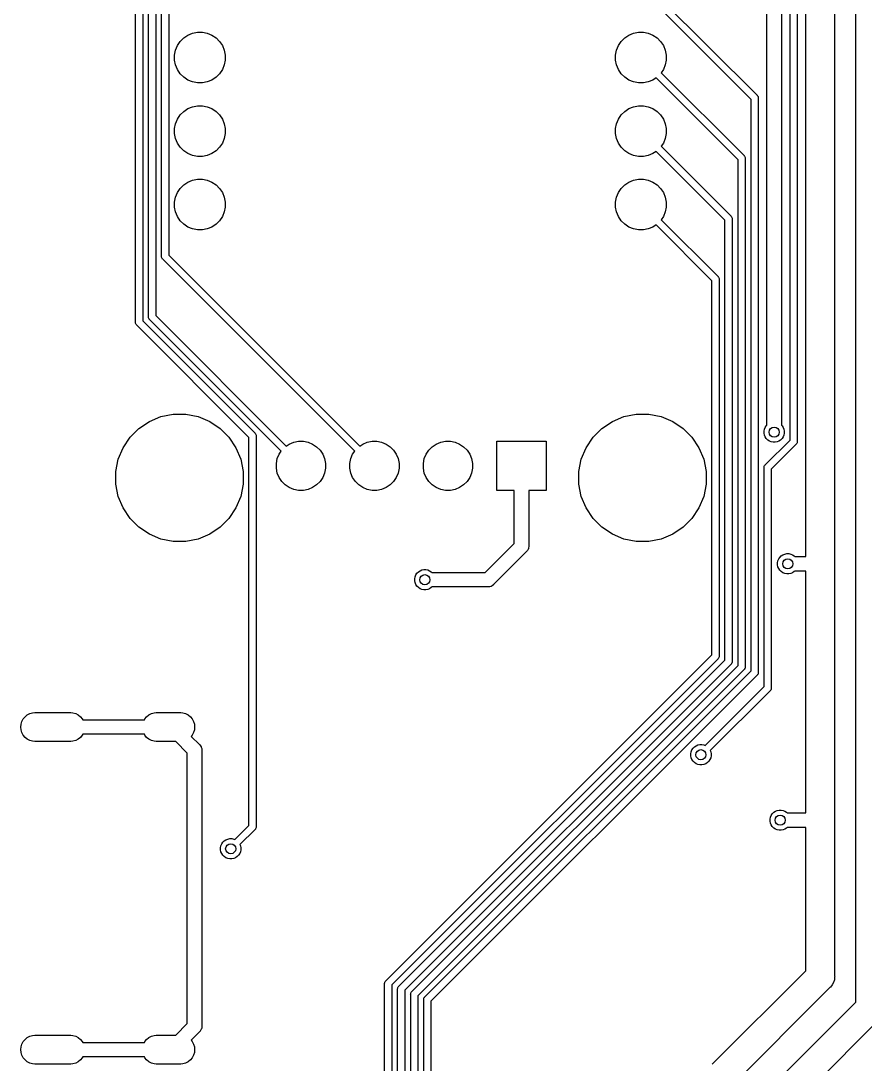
# Model space of a CAD drawing. Extents: x 52 to 337, y -159 to -34.
# Drawn here: x 51.6 to 80.77, y -92.6 to -56.53 of the extents above; entities that cross this region are included whole.
import ezdxf

# ---------------------------------------------------------------- set-up
doc = ezdxf.new("R2010")
doc.units = 0
doc.layers.add('BLACK', color=7, linetype='CONTINUOUS')

msp = doc.modelspace()

# ---------------------------------------------------------------- linework, layer by layer
at = {"layer": 'BLACK', "linetype": 'CONTINUOUS'}
for p, q in [((55.5587, -66.9502), (55.5587, -39.59)), ((55.8087, -39.6356), (55.8087, -66.9046)), ((80.45, -90.4516), (80.45, -43.0746)), ((78.7213, -75.05), (78.7212, -43.8859)), ((79.7212, -43.7033), (79.7212, -89.5542)), ((78.1813, -71.0222), (78.1813, -45.3556)), ((78.4313, -45.31), (78.4313, -71.0679)), ((56.0087, -66.7638), (56.0087, -46.7599)), ((56.2587, -46.8056), (56.2587, -66.7182)), ((77.8813, -47.1811), (77.8813, -70.505)), ((77.3813, -70.505), (77.3813, -47.2724)), ((56.4587, -64.6738), (56.4587, -48.8499)), ((56.7087, -48.8956), (56.7087, -64.6282)), ((73.7276, -55.7883), (77.0404, -59.1011)), ((76.8313, -59.2456), (73.5508, -55.9651)), ((57.3699, -57.0259), (57.5294, -56.9599)), ((57.5294, -56.9599), (57.6987, -56.9262)), ((57.6987, -56.9262), (57.8713, -56.9262)), ((57.8713, -56.9262), (58.0406, -56.9599)), ((58.0406, -56.9599), (58.2001, -57.0259)), ((72.6099, -57.0259), (72.7694, -56.9599)), ((72.7694, -56.9599), (72.9387, -56.9262)), ((72.9387, -56.9262), (73.1113, -56.9262)), ((73.1113, -56.9262), (73.2806, -56.9599)), ((73.2806, -56.9599), (73.4401, -57.0259)), ((57.0084, -57.3874), (57.1043, -57.2439)), ((57.1043, -57.2439), (57.2264, -57.1218)), ((57.2264, -57.1218), (57.3699, -57.0259)), ((58.2001, -57.0259), (58.3436, -57.1218)), ((58.3436, -57.1218), (58.4657, -57.2439)), ((58.4657, -57.2439), (58.5616, -57.3874)), ((72.2484, -57.3874), (72.3443, -57.2439)), ((72.3443, -57.2439), (72.4664, -57.1218)), ((72.4664, -57.1218), (72.6099, -57.0259)), ((73.4401, -57.0259), (73.5836, -57.1218)), ((73.5836, -57.1218), (73.7057, -57.2439)), ((73.7057, -57.2439), (73.8016, -57.3874)), ((56.9087, -57.7162), (56.9424, -57.5469)), ((56.9424, -57.5469), (57.0084, -57.3874)), ((58.5616, -57.3874), (58.6276, -57.5469)), ((58.6276, -57.5469), (58.6613, -57.7162)), ((72.1487, -57.7162), (72.1824, -57.5469)), ((72.1824, -57.5469), (72.2484, -57.3874)), ((73.8016, -57.3874), (73.8676, -57.5469)), ((73.8676, -57.5469), (73.9013, -57.7162)), ((56.9087, -57.8888), (56.9087, -57.7162)), ((56.9424, -58.0581), (56.9087, -57.8888)), ((57.0084, -58.2176), (56.9424, -58.0581)), ((58.6276, -58.0581), (58.5616, -58.2176)), ((58.6613, -57.8888), (58.6276, -58.0581)), ((58.6613, -57.7162), (58.6613, -57.8888)), ((72.1487, -57.8888), (72.1487, -57.7162)), ((72.1824, -58.0581), (72.1487, -57.8888)), ((72.2484, -58.2176), (72.1824, -58.0581)), ((73.8676, -58.0581), (73.8016, -58.2176)), ((73.9013, -57.8888), (73.8676, -58.0581)), ((73.9013, -57.7162), (73.9013, -57.8888)), ((57.1043, -58.3611), (57.0084, -58.2176)), ((57.2264, -58.4832), (57.1043, -58.3611)), ((58.4657, -58.3611), (58.3436, -58.4832)), ((58.5616, -58.2176), (58.4657, -58.3611)), ((72.3443, -58.3611), (72.2484, -58.2176)), ((72.4664, -58.4832), (72.3443, -58.3611)), ((73.8016, -58.2176), (73.7276, -58.3283)), ((73.7276, -58.3283), (76.5904, -61.1911)), ((57.3699, -58.5791), (57.2264, -58.4832)), ((57.5294, -58.6451), (57.3699, -58.5791)), ((57.6987, -58.6788), (57.5294, -58.6451)), ((57.8713, -58.6788), (57.6987, -58.6788)), ((58.0406, -58.6451), (57.8713, -58.6788)), ((58.2001, -58.5791), (58.0406, -58.6451)), ((58.3436, -58.4832), (58.2001, -58.5791)), ((72.6099, -58.5791), (72.4664, -58.4832)), ((72.7694, -58.6451), (72.6099, -58.5791)), ((72.9387, -58.6788), (72.7694, -58.6451)), ((73.1113, -58.6788), (72.9387, -58.6788)), ((73.2806, -58.6451), (73.1113, -58.6788)), ((73.4401, -58.5791), (73.2806, -58.6451)), ((73.5508, -58.5051), (73.4401, -58.5791)), ((76.3813, -61.3356), (73.5508, -58.5051)), ((77.0404, -59.1011), (77.0451, -59.105)), ((77.0451, -59.105), (77.049, -59.1098)), ((77.049, -59.1098), (77.0491, -59.1098)), ((77.0491, -59.1098), (77.0587, -59.1216)), ((77.0587, -59.1216), (77.0608, -59.124)), ((77.0608, -59.124), (77.0724, -59.1458)), ((57.3699, -59.5659), (57.5294, -59.4999)), ((57.5294, -59.4999), (57.6987, -59.4662)), ((57.6987, -59.4662), (57.8713, -59.4662)), ((57.8713, -59.4662), (58.0406, -59.4999)), ((58.0406, -59.4999), (58.2001, -59.5659)), ((72.6099, -59.5659), (72.7694, -59.4999)), ((72.7694, -59.4999), (72.9387, -59.4662)), ((72.9387, -59.4662), (73.1113, -59.4662)), ((73.1113, -59.4662), (73.2806, -59.4999)), ((73.2806, -59.4999), (73.4401, -59.5659)), ((76.8313, -79.0011), (76.8313, -59.2456)), ((77.0724, -59.1458), (77.0795, -59.1693)), ((77.0795, -59.1693), (77.0813, -59.1877)), ((77.0813, -59.1877), (77.0813, -59.1877)), ((77.0813, -59.1877), (77.0819, -59.1938)), ((77.0819, -59.1938), (77.0813, -59.1999)), ((77.0813, -59.1999), (77.0813, -79.0468)), ((57.0084, -59.9274), (57.1043, -59.7839)), ((57.1043, -59.7839), (57.2264, -59.6618)), ((57.2264, -59.6618), (57.3699, -59.5659)), ((58.2001, -59.5659), (58.3436, -59.6618)), ((58.3436, -59.6618), (58.4657, -59.7839)), ((58.4657, -59.7839), (58.5616, -59.9274)), ((72.2484, -59.9274), (72.3443, -59.7839)), ((72.3443, -59.7839), (72.4664, -59.6618)), ((72.4664, -59.6618), (72.6099, -59.5659)), ((73.4401, -59.5659), (73.5836, -59.6618)), ((73.5836, -59.6618), (73.7057, -59.7839)), ((73.7057, -59.7839), (73.8016, -59.9274)), ((56.9087, -60.2562), (56.9424, -60.0869)), ((56.9424, -60.0869), (57.0084, -59.9274)), ((58.5616, -59.9274), (58.6276, -60.0869)), ((58.6276, -60.0869), (58.6613, -60.2562)), ((72.1487, -60.2562), (72.1824, -60.0869)), ((72.1824, -60.0869), (72.2484, -59.9274)), ((73.8016, -59.9274), (73.8676, -60.0869)), ((73.8676, -60.0869), (73.9013, -60.2562)), ((56.9087, -60.4288), (56.9087, -60.2562)), ((56.9424, -60.5981), (56.9087, -60.4288)), ((58.6613, -60.4288), (58.6276, -60.5981)), ((58.6613, -60.2562), (58.6613, -60.4288)), ((72.1487, -60.4288), (72.1487, -60.2562)), ((72.1824, -60.5981), (72.1487, -60.4288)), ((73.9013, -60.4288), (73.8676, -60.5981)), ((73.9013, -60.2562), (73.9013, -60.4288)), ((57.0084, -60.7576), (56.9424, -60.5981)), ((57.1043, -60.9011), (57.0084, -60.7576)), ((57.2264, -61.0232), (57.1043, -60.9011)), ((58.4657, -60.9011), (58.3436, -61.0232)), ((58.5616, -60.7576), (58.4657, -60.9011)), ((58.6276, -60.5981), (58.5616, -60.7576)), ((72.2484, -60.7576), (72.1824, -60.5981)), ((72.3443, -60.9011), (72.2484, -60.7576)), ((72.4664, -61.0232), (72.3443, -60.9011)), ((73.8016, -60.7576), (73.7276, -60.8683)), ((73.7276, -60.8683), (76.1404, -63.2811)), ((73.8676, -60.5981), (73.8016, -60.7576)), ((57.3699, -61.1191), (57.2264, -61.0232)), ((57.5294, -61.1851), (57.3699, -61.1191)), ((57.6987, -61.2188), (57.5294, -61.1851)), ((57.8713, -61.2188), (57.6987, -61.2188)), ((58.0406, -61.1851), (57.8713, -61.2188)), ((58.2001, -61.1191), (58.0406, -61.1851)), ((58.3436, -61.0232), (58.2001, -61.1191)), ((72.6099, -61.1191), (72.4664, -61.0232)), ((72.7694, -61.1851), (72.6099, -61.1191)), ((72.9387, -61.2188), (72.7694, -61.1851)), ((73.1113, -61.2188), (72.9387, -61.2188)), ((73.2806, -61.1851), (73.1113, -61.2188)), ((73.4401, -61.1191), (73.2806, -61.1851)), ((73.5508, -61.0451), (73.4401, -61.1191)), ((75.9313, -63.4256), (73.5508, -61.0451)), ((76.5904, -61.1911), (76.5951, -61.195)), ((76.5951, -61.195), (76.599, -61.1998)), ((76.599, -61.1998), (76.599, -61.1998)), ((76.599, -61.1998), (76.6108, -61.214)), ((76.6108, -61.214), (76.6224, -61.2358)), ((76.6224, -61.2358), (76.6295, -61.2593)), ((76.6295, -61.2593), (76.6313, -61.2777)), ((76.6313, -61.2777), (76.6313, -61.2777)), ((76.6313, -61.2777), (76.6319, -61.2838)), ((76.6319, -61.2838), (76.6313, -61.2899)), ((76.6313, -61.2899), (76.6313, -78.8604)), ((76.3813, -78.8147), (76.3813, -61.3356)), ((57.5294, -62.0399), (57.6987, -62.0062)), ((57.6987, -62.0062), (57.8713, -62.0062)), ((57.8713, -62.0062), (58.0406, -62.0399)), ((72.7694, -62.0399), (72.9387, -62.0062)), ((72.9387, -62.0062), (73.1113, -62.0062)), ((73.1113, -62.0062), (73.2806, -62.0399)), ((57.0084, -62.4674), (57.1043, -62.3239)), ((57.1043, -62.3239), (57.2264, -62.2018)), ((57.2264, -62.2018), (57.3699, -62.1059)), ((57.3699, -62.1059), (57.5294, -62.0399)), ((58.0406, -62.0399), (58.2001, -62.1059)), ((58.2001, -62.1059), (58.3436, -62.2018)), ((58.3436, -62.2018), (58.4657, -62.3239)), ((58.4657, -62.3239), (58.5616, -62.4674)), ((72.2484, -62.4674), (72.3443, -62.3239)), ((72.3443, -62.3239), (72.4664, -62.2018)), ((72.4664, -62.2018), (72.6099, -62.1059)), ((72.6099, -62.1059), (72.7694, -62.0399)), ((73.2806, -62.0399), (73.4401, -62.1059)), ((73.4401, -62.1059), (73.5836, -62.2018)), ((73.5836, -62.2018), (73.7057, -62.3239)), ((73.7057, -62.3239), (73.8016, -62.4674)), ((56.9087, -62.7962), (56.9424, -62.6269)), ((56.9424, -62.6269), (57.0084, -62.4674)), ((58.5616, -62.4674), (58.6276, -62.6269)), ((58.6276, -62.6269), (58.6613, -62.7962)), ((72.1487, -62.7962), (72.1824, -62.6269)), ((72.1824, -62.6269), (72.2484, -62.4674)), ((73.8016, -62.4674), (73.8676, -62.6269)), ((73.8676, -62.6269), (73.9013, -62.7962)), ((56.9087, -62.9688), (56.9087, -62.7962)), ((56.9424, -63.1381), (56.9087, -62.9688)), ((58.6613, -62.9688), (58.6276, -63.1381)), ((58.6613, -62.7962), (58.6613, -62.9688)), ((72.1487, -62.9688), (72.1487, -62.7962)), ((72.1824, -63.1381), (72.1487, -62.9688)), ((73.9013, -62.9688), (73.8676, -63.1381)), ((73.9013, -62.7962), (73.9013, -62.9688)), ((57.0084, -63.2976), (56.9424, -63.1381)), ((57.1043, -63.4411), (57.0084, -63.2976)), ((57.2264, -63.5632), (57.1043, -63.4411)), ((58.4657, -63.4411), (58.3436, -63.5632)), ((58.5616, -63.2976), (58.4657, -63.4411)), ((58.6276, -63.1381), (58.5616, -63.2976)), ((72.2484, -63.2976), (72.1824, -63.1381)), ((72.3443, -63.4411), (72.2484, -63.2976)), ((72.4664, -63.5632), (72.3443, -63.4411)), ((73.8016, -63.2976), (73.7276, -63.4083)), ((73.7276, -63.4083), (75.6903, -65.3711)), ((73.8676, -63.1381), (73.8016, -63.2976)), ((75.9313, -78.6283), (75.9313, -63.4256)), ((76.1404, -63.2811), (76.1451, -63.285)), ((76.1451, -63.285), (76.149, -63.2898)), ((76.149, -63.2898), (76.1607, -63.304)), ((76.1607, -63.304), (76.1724, -63.3257)), ((76.1724, -63.3257), (76.1795, -63.3493)), ((76.1795, -63.3493), (76.1813, -63.3677)), ((76.1813, -63.3677), (76.1813, -63.3677)), ((76.1813, -63.3677), (76.1819, -63.3738)), ((76.1819, -63.3738), (76.1813, -63.3799)), ((76.1813, -63.3799), (76.1813, -78.674)), ((57.3699, -63.6591), (57.2264, -63.5632)), ((57.5294, -63.7251), (57.3699, -63.6591)), ((57.6987, -63.7588), (57.5294, -63.7251)), ((57.8713, -63.7588), (57.6987, -63.7588)), ((58.0406, -63.7251), (57.8713, -63.7588)), ((58.2001, -63.6591), (58.0406, -63.7251)), ((58.3436, -63.5632), (58.2001, -63.6591)), ((72.6099, -63.6591), (72.4664, -63.5632)), ((72.7694, -63.7251), (72.6099, -63.6591)), ((72.9387, -63.7588), (72.7694, -63.7251)), ((73.1113, -63.7588), (72.9387, -63.7588)), ((73.2806, -63.7251), (73.1113, -63.7588)), ((73.4401, -63.6591), (73.2806, -63.7251)), ((73.5508, -63.5851), (73.4401, -63.6591)), ((75.4813, -65.5156), (73.5508, -63.5851)), ((56.4581, -64.6799), (56.4587, -64.6738)), ((56.4587, -64.6861), (56.4581, -64.6799)), ((56.4605, -64.7045), (56.4587, -64.6861)), ((56.4587, -64.6861), (56.4587, -64.6861)), ((56.4677, -64.728), (56.4605, -64.7045)), ((56.4793, -64.7497), (56.4677, -64.728)), ((56.4949, -64.7688), (56.4793, -64.7497)), ((56.4997, -64.7727), (56.4949, -64.7688)), ((63.1339, -71.4069), (56.4997, -64.7727)), ((56.7087, -64.6282), (63.3107, -71.2301)), ((75.4813, -78.4419), (75.4813, -65.5156)), ((75.6903, -65.3711), (75.6951, -65.375)), ((75.6951, -65.375), (75.7107, -65.394)), ((75.7107, -65.394), (75.7223, -65.4157)), ((75.7223, -65.4157), (75.7295, -65.4393)), ((75.7295, -65.4393), (75.7313, -65.4577)), ((75.7313, -65.4577), (75.7313, -65.4577)), ((75.7313, -65.4577), (75.7319, -65.4638)), ((75.7319, -65.4638), (75.7313, -65.4699)), ((75.7313, -65.4699), (75.7313, -78.4876)), ((55.5581, -66.9563), (55.5587, -66.9502)), ((55.5587, -66.9625), (55.5581, -66.9563)), ((55.5605, -66.9808), (55.5587, -66.9625)), ((55.5587, -66.9625), (55.5587, -66.9625)), ((55.5676, -67.0044), (55.5605, -66.9808)), ((55.5792, -67.0261), (55.5676, -67.0044)), ((55.5949, -67.0452), (55.5792, -67.0261)), ((55.5996, -67.0491), (55.5949, -67.0452)), ((59.4813, -70.9307), (55.5996, -67.0491)), ((55.8087, -66.9046), (59.6904, -70.7862)), ((56.0081, -66.7699), (56.0087, -66.7638)), ((56.0105, -66.7944), (56.0081, -66.7699)), ((56.0176, -66.818), (56.0105, -66.7944)), ((56.0293, -66.8397), (56.0176, -66.818)), ((56.0374, -66.8496), (56.0293, -66.8397)), ((56.0449, -66.8588), (56.0374, -66.8496)), ((56.0496, -66.8627), (56.0449, -66.8588)), ((60.5939, -71.4069), (56.0496, -66.8627)), ((56.2587, -66.7182), (60.7707, -71.2301)), ((56.0392, -70.3792), (56.4396, -70.2133)), ((56.4396, -70.2133), (56.8646, -70.1288)), ((56.8646, -70.1288), (57.298, -70.1288)), ((57.298, -70.1288), (57.723, -70.2133)), ((57.723, -70.2133), (58.1234, -70.3792)), ((72.0392, -70.3792), (72.4396, -70.2133)), ((72.4396, -70.2133), (72.8646, -70.1288)), ((72.8646, -70.1288), (73.298, -70.1288)), ((73.298, -70.1288), (73.723, -70.2133)), ((73.723, -70.2133), (74.1234, -70.3792)), ((55.3724, -70.9264), (55.6789, -70.6199)), ((55.6789, -70.6199), (56.0392, -70.3792)), ((58.1234, -70.3792), (58.4837, -70.6199)), ((58.4837, -70.6199), (58.7901, -70.9264)), ((71.3724, -70.9264), (71.6789, -70.6199)), ((71.6789, -70.6199), (72.0392, -70.3792)), ((74.1234, -70.3792), (74.4837, -70.6199)), ((74.4837, -70.6199), (74.7901, -70.9264)), ((77.2813, -70.7155), (77.2948, -70.6479)), ((77.2948, -70.6479), (77.3212, -70.5842)), ((77.3212, -70.5842), (77.3595, -70.5269)), ((77.3595, -70.5269), (77.3813, -70.505)), ((77.8813, -70.505), (77.9032, -70.5269)), ((77.9032, -70.5269), (77.9415, -70.5842)), ((77.9415, -70.5842), (77.9679, -70.6479)), ((77.9679, -70.6479), (77.9813, -70.7155)), ((55.1317, -71.2867), (55.3724, -70.9264)), ((58.7901, -70.9264), (59.0309, -71.2867)), ((59.4813, -84.3419), (59.4813, -70.9307)), ((59.6904, -70.7862), (59.6951, -70.7901)), ((59.6951, -70.7901), (59.699, -70.7949)), ((59.699, -70.7949), (59.699, -70.7949)), ((59.699, -70.7949), (59.7084, -70.8063)), ((59.7084, -70.8063), (59.7107, -70.8092)), ((59.7107, -70.8092), (59.7223, -70.8309)), ((59.7223, -70.8309), (59.7295, -70.8545)), ((59.7295, -70.8545), (59.7313, -70.8728)), ((59.7313, -70.8728), (59.7313, -70.8728)), ((59.7313, -70.8728), (59.7319, -70.879)), ((59.7319, -70.879), (59.7313, -70.8851)), ((59.7313, -70.8851), (59.7313, -84.3876)), ((71.1317, -71.2867), (71.3724, -70.9264)), ((74.7901, -70.9264), (75.0309, -71.2867)), ((77.2813, -70.7845), (77.2813, -70.7155)), ((77.2948, -70.8521), (77.2813, -70.7845)), ((77.3212, -70.9158), (77.2948, -70.8521)), ((77.3595, -70.9731), (77.3212, -70.9158)), ((77.3223, -71.8813), (78.1813, -71.0222)), ((77.4082, -71.0219), (77.3595, -70.9731)), ((77.4655, -71.0602), (77.4082, -71.0219)), ((77.8544, -71.0219), (77.7971, -71.0602)), ((77.9032, -70.9731), (77.8544, -71.0219)), ((77.9415, -70.9158), (77.9032, -70.9731)), ((77.9679, -70.8521), (77.9415, -70.9158)), ((77.9813, -70.7845), (77.9679, -70.8521)), ((77.9813, -70.7155), (77.9813, -70.7845)), ((54.9658, -71.6871), (55.1317, -71.2867)), ((59.0309, -71.2867), (59.1968, -71.6871)), ((60.7707, -71.2301), (60.8749, -71.1605)), ((60.8749, -71.1605), (61.0296, -71.0964)), ((61.0296, -71.0964), (61.1938, -71.0637)), ((61.1938, -71.0637), (61.3612, -71.0637)), ((61.3612, -71.0637), (61.5254, -71.0964)), ((61.5254, -71.0964), (61.6801, -71.1605)), ((61.6801, -71.1605), (61.8193, -71.2535)), ((61.8193, -71.2535), (61.9377, -71.3719)), ((61.9377, -71.3719), (62.0308, -71.5111)), ((63.3107, -71.2301), (63.4149, -71.1605)), ((63.4149, -71.1605), (63.5696, -71.0964)), ((63.5696, -71.0964), (63.7338, -71.0637)), ((63.7338, -71.0637), (63.9012, -71.0637)), ((63.9012, -71.0637), (64.0654, -71.0964)), ((64.0654, -71.0964), (64.2201, -71.1605)), ((64.2201, -71.1605), (64.3593, -71.2535)), ((64.3593, -71.2535), (64.4777, -71.3719)), ((64.4777, -71.3719), (64.5708, -71.5111)), ((65.6042, -71.5111), (65.6973, -71.3719)), ((65.6973, -71.3719), (65.8157, -71.2535)), ((65.8157, -71.2535), (65.9549, -71.1605)), ((65.9549, -71.1605), (66.1096, -71.0964)), ((66.1096, -71.0964), (66.2738, -71.0637)), ((66.2738, -71.0637), (66.4412, -71.0637)), ((66.4412, -71.0637), (66.6054, -71.0964)), ((66.6054, -71.0964), (66.7601, -71.1605)), ((66.7601, -71.1605), (66.8993, -71.2535)), ((66.8993, -71.2535), (67.0177, -71.3719)), ((67.0177, -71.3719), (67.1108, -71.5111)), ((68.0475, -72.7638), (68.0475, -71.0637)), ((68.0475, -71.0637), (69.7475, -71.0637)), ((69.7475, -71.0637), (69.7475, -72.7638)), ((70.9658, -71.6871), (71.1317, -71.2867)), ((75.0309, -71.2867), (75.1968, -71.6871)), ((77.5292, -71.0866), (77.4655, -71.0602)), ((77.5969, -71.1), (77.5292, -71.0866)), ((78.3904, -71.1667), (77.5313, -72.0258)), ((77.6658, -71.1), (77.5969, -71.1)), ((77.7334, -71.0866), (77.6658, -71.1)), ((77.7971, -71.0602), (77.7334, -71.0866)), ((78.3951, -71.1628), (78.3904, -71.1667)), ((78.399, -71.1581), (78.3951, -71.1628)), ((78.3991, -71.1581), (78.399, -71.1581)), ((78.4108, -71.1438), (78.3991, -71.1581)), ((78.4141, -71.1375), (78.4108, -71.1438)), ((78.4224, -71.1221), (78.4141, -71.1375)), ((78.4295, -71.0985), (78.4224, -71.1221)), ((78.4313, -71.0801), (78.4295, -71.0985)), ((78.4313, -71.0679), (78.4319, -71.074)), ((78.4319, -71.074), (78.4313, -71.0801)), ((78.4313, -71.0801), (78.4313, -71.0801)), ((54.8813, -72.1121), (54.9658, -71.6871)), ((59.1968, -71.6871), (59.2813, -72.1121)), ((60.4275, -71.83), (60.4602, -71.6658)), ((60.4602, -71.6658), (60.5242, -71.5111)), ((60.5242, -71.5111), (60.5939, -71.4069)), ((62.0308, -71.5111), (62.0948, -71.6658)), ((62.0948, -71.6658), (62.1275, -71.83)), ((62.9675, -71.83), (63.0002, -71.6658)), ((63.0002, -71.6658), (63.0642, -71.5111)), ((63.0642, -71.5111), (63.1339, -71.4069)), ((64.5708, -71.5111), (64.6348, -71.6658)), ((64.6348, -71.6658), (64.6675, -71.83)), ((65.5075, -71.83), (65.5402, -71.6658)), ((65.5402, -71.6658), (65.6042, -71.5111)), ((67.1108, -71.5111), (67.1748, -71.6658)), ((67.1748, -71.6658), (67.2075, -71.83)), ((70.8813, -72.1121), (70.9658, -71.6871)), ((75.1968, -71.6871), (75.2813, -72.1121)), ((54.8813, -72.5455), (54.8813, -72.1121)), ((59.2813, -72.1121), (59.2813, -72.5455)), ((60.4275, -71.9975), (60.4275, -71.83)), ((60.4602, -72.1617), (60.4275, -71.9975)), ((62.1275, -71.9975), (62.0948, -72.1617)), ((62.1275, -71.83), (62.1275, -71.9975)), ((62.9675, -71.9975), (62.9675, -71.83)), ((63.0002, -72.1617), (62.9675, -71.9975)), ((64.6675, -71.9975), (64.6348, -72.1617)), ((64.6675, -71.83), (64.6675, -71.9975)), ((65.5075, -71.9975), (65.5075, -71.83)), ((65.5402, -72.1617), (65.5075, -71.9975)), ((67.2075, -71.9975), (67.1748, -72.1617)), ((67.2075, -71.83), (67.2075, -71.9975)), ((70.8813, -72.5455), (70.8813, -72.1121)), ((75.2813, -72.1121), (75.2813, -72.5455)), ((77.2807, -71.974), (77.2818, -71.963)), ((77.2813, -71.9801), (77.2807, -71.974)), ((77.2813, -79.5419), (77.2813, -71.9801)), ((77.2818, -71.963), (77.2831, -71.9495)), ((77.2831, -71.9495), (77.2871, -71.9366)), ((77.2871, -71.9366), (77.2903, -71.9259)), ((77.2903, -71.9259), (77.3019, -71.9042)), ((77.3019, -71.9042), (77.3136, -71.8899)), ((77.3136, -71.8899), (77.3175, -71.8852)), ((77.3136, -71.8899), (77.3136, -71.8899)), ((77.3175, -71.8852), (77.3223, -71.8813)), ((77.5313, -72.0258), (77.5313, -79.5875)), ((60.5242, -72.3164), (60.4602, -72.1617)), ((60.6173, -72.4556), (60.5242, -72.3164)), ((60.7357, -72.574), (60.6173, -72.4556)), ((61.9377, -72.4556), (61.8193, -72.574)), ((62.0308, -72.3164), (61.9377, -72.4556)), ((62.0948, -72.1617), (62.0308, -72.3164)), ((63.0642, -72.3164), (63.0002, -72.1617)), ((63.1573, -72.4556), (63.0642, -72.3164)), ((63.2757, -72.574), (63.1573, -72.4556)), ((64.4777, -72.4556), (64.3593, -72.574)), ((64.5708, -72.3164), (64.4777, -72.4556)), ((64.6348, -72.1617), (64.5708, -72.3164)), ((65.6042, -72.3164), (65.5402, -72.1617)), ((65.6973, -72.4556), (65.6042, -72.3164)), ((65.8157, -72.574), (65.6973, -72.4556)), ((67.0177, -72.4556), (66.8993, -72.574)), ((67.1108, -72.3164), (67.0177, -72.4556)), ((67.1748, -72.1617), (67.1108, -72.3164)), ((54.9658, -72.9705), (54.8813, -72.5455)), ((59.2813, -72.5455), (59.1968, -72.9705)), ((60.8749, -72.667), (60.7357, -72.574)), ((61.0296, -72.7311), (60.8749, -72.667)), ((61.1938, -72.7638), (61.0296, -72.7311)), ((61.3612, -72.7638), (61.1938, -72.7638)), ((61.5254, -72.7311), (61.3612, -72.7638)), ((61.6801, -72.667), (61.5254, -72.7311)), ((61.8193, -72.574), (61.6801, -72.667)), ((63.4149, -72.667), (63.2757, -72.574)), ((63.5696, -72.7311), (63.4149, -72.667)), ((63.7338, -72.7638), (63.5696, -72.7311)), ((63.9012, -72.7638), (63.7338, -72.7638)), ((64.0654, -72.7311), (63.9012, -72.7638)), ((64.2201, -72.667), (64.0654, -72.7311)), ((64.3593, -72.574), (64.2201, -72.667)), ((65.9549, -72.667), (65.8157, -72.574)), ((66.1096, -72.7311), (65.9549, -72.667)), ((66.2738, -72.7638), (66.1096, -72.7311)), ((66.4412, -72.7638), (66.2738, -72.7638)), ((66.6054, -72.7311), (66.4412, -72.7638)), ((66.7601, -72.667), (66.6054, -72.7311)), ((66.8993, -72.574), (66.7601, -72.667)), ((68.6475, -72.7638), (68.0475, -72.7638)), ((68.6475, -74.5989), (68.6475, -72.7638)), ((69.7475, -72.7638), (69.1475, -72.7638)), ((69.1475, -72.7638), (69.1475, -74.6902)), ((70.9658, -72.9705), (70.8813, -72.5455)), ((75.2813, -72.5455), (75.1968, -72.9705)), ((55.1317, -73.3709), (54.9658, -72.9705)), ((59.1968, -72.9705), (59.0309, -73.3709)), ((71.1317, -73.3709), (70.9658, -72.9705)), ((75.1968, -72.9705), (75.0309, -73.3709)), ((55.3724, -73.7312), (55.1317, -73.3709)), ((59.0309, -73.3709), (58.7901, -73.7312)), ((71.3724, -73.7312), (71.1317, -73.3709)), ((75.0309, -73.3709), (74.7901, -73.7312)), ((55.6789, -74.0377), (55.3724, -73.7312)), ((58.7901, -73.7312), (58.4837, -74.0377)), ((71.6789, -74.0377), (71.3724, -73.7312)), ((74.7901, -73.7312), (74.4837, -74.0377)), ((56.0392, -74.2784), (55.6789, -74.0377)), ((56.4396, -74.4443), (56.0392, -74.2784)), ((58.1234, -74.2784), (57.723, -74.4443)), ((58.4837, -74.0377), (58.1234, -74.2784)), ((72.0392, -74.2784), (71.6789, -74.0377)), ((72.4396, -74.4443), (72.0392, -74.2784)), ((74.1234, -74.2784), (73.723, -74.4443)), ((74.4837, -74.0377), (74.1234, -74.2784)), ((56.8646, -74.5288), (56.4396, -74.4443)), ((57.298, -74.5288), (56.8646, -74.5288)), ((57.723, -74.4443), (57.298, -74.5288)), ((67.6464, -75.6), (68.6475, -74.5989)), ((72.8646, -74.5288), (72.4396, -74.4443)), ((73.298, -74.5288), (72.8646, -74.5288)), ((73.723, -74.4443), (73.298, -74.5288)), ((69.0656, -74.888), (67.9355, -76.0181)), ((69.0751, -74.8801), (69.0656, -74.888)), ((69.1064, -74.8421), (69.0751, -74.8801)), ((69.1296, -74.7986), (69.1064, -74.8421)), ((69.1357, -74.7785), (69.1296, -74.7986)), ((69.1439, -74.7515), (69.1357, -74.7785)), ((69.1487, -74.7025), (69.1439, -74.7515)), ((69.1475, -74.6902), (69.1487, -74.7025)), ((77.8769, -75.0281), (77.9342, -74.9898)), ((77.9342, -74.9898), (77.9979, -74.9634)), ((77.9979, -74.9634), (78.0655, -74.95)), ((78.0655, -74.95), (78.1345, -74.95)), ((78.1345, -74.95), (78.2021, -74.9634)), ((78.2021, -74.9634), (78.2658, -74.9898)), ((78.2658, -74.9898), (78.3231, -75.0281)), ((77.75, -75.2655), (77.7634, -75.1979)), ((77.75, -75.3345), (77.75, -75.2655)), ((77.7634, -75.4021), (77.75, -75.3345)), ((77.7634, -75.1979), (77.7898, -75.1342)), ((77.7898, -75.1342), (77.8281, -75.0769)), ((77.8281, -75.0769), (77.8769, -75.0281)), ((78.3231, -75.0281), (78.345, -75.05)), ((78.345, -75.05), (78.7213, -75.05)), ((65.221, -75.7479), (65.2473, -75.6842)), ((65.2473, -75.6842), (65.2856, -75.6269)), ((65.2856, -75.6269), (65.3344, -75.5781)), ((65.3344, -75.5781), (65.3917, -75.5398)), ((65.3917, -75.5398), (65.4554, -75.5134)), ((65.4554, -75.5134), (65.523, -75.5)), ((65.523, -75.5), (65.592, -75.5)), ((65.592, -75.5), (65.6596, -75.5134)), ((65.6596, -75.5134), (65.7233, -75.5398)), ((65.7233, -75.5398), (65.7806, -75.5781)), ((65.7806, -75.5781), (65.8025, -75.6)), ((65.8025, -75.6), (67.6464, -75.6)), ((77.7898, -75.4658), (77.7634, -75.4021)), ((77.8281, -75.5231), (77.7898, -75.4658)), ((77.8769, -75.5719), (77.8281, -75.5231)), ((77.9342, -75.6102), (77.8769, -75.5719)), ((77.9979, -75.6365), (77.9342, -75.6102)), ((78.0655, -75.65), (77.9979, -75.6365)), ((78.1345, -75.65), (78.0655, -75.65)), ((78.2021, -75.6365), (78.1345, -75.65)), ((78.2658, -75.6102), (78.2021, -75.6365)), ((78.3231, -75.5719), (78.2658, -75.6102)), ((78.345, -75.55), (78.3231, -75.5719)), ((78.7212, -75.55), (78.345, -75.55)), ((78.7213, -83.9125), (78.7212, -75.55)), ((65.2075, -75.8155), (65.221, -75.7479)), ((65.2075, -75.8845), (65.2075, -75.8155)), ((65.221, -75.9521), (65.2075, -75.8845)), ((65.2473, -76.0158), (65.221, -75.9521)), ((65.2856, -76.0731), (65.2473, -76.0158)), ((65.3344, -76.1219), (65.2856, -76.0731)), ((67.8461, -76.0821), (67.8009, -76.0958)), ((67.8896, -76.0589), (67.8461, -76.0821)), ((67.9276, -76.0276), (67.8896, -76.0589)), ((67.9355, -76.0181), (67.9276, -76.0276)), ((65.3917, -76.1602), (65.3344, -76.1219)), ((65.4554, -76.1865), (65.3917, -76.1602)), ((65.523, -76.2), (65.4554, -76.1865)), ((65.592, -76.2), (65.523, -76.2)), ((65.6596, -76.1865), (65.592, -76.2)), ((65.7233, -76.1602), (65.6596, -76.1865)), ((65.7806, -76.1219), (65.7233, -76.1602)), ((65.8025, -76.1), (65.7806, -76.1219)), ((67.7377, -76.1), (65.8025, -76.1)), ((67.75, -76.1012), (67.7377, -76.1)), ((67.799, -76.0964), (67.75, -76.1012)), ((67.8009, -76.0958), (67.799, -76.0964)), ((64.2097, -89.7135), (75.4813, -78.4419)), ((75.6903, -78.5864), (64.4188, -89.858)), ((75.6951, -78.5825), (75.6903, -78.5864)), ((75.7007, -78.5757), (75.6951, -78.5825)), ((75.7107, -78.5635), (75.7007, -78.5757)), ((75.7223, -78.5418), (75.7107, -78.5635)), ((75.7295, -78.5182), (75.7223, -78.5418)), ((75.7313, -78.4998), (75.7295, -78.5182)), ((75.7313, -78.4876), (75.7319, -78.4937)), ((75.7319, -78.4937), (75.7313, -78.4998)), ((75.7313, -78.4998), (75.7313, -78.4998)), ((64.6597, -89.8999), (75.9313, -78.6283)), ((76.1404, -78.7728), (64.8688, -90.0444)), ((65.1097, -90.0863), (76.3813, -78.8147)), ((76.5904, -78.9592), (65.3188, -90.2308)), ((76.1451, -78.7689), (76.1404, -78.7728)), ((76.1507, -78.7621), (76.1451, -78.7689)), ((76.1607, -78.7499), (76.1507, -78.7621)), ((76.1724, -78.7282), (76.1607, -78.7499)), ((76.1773, -78.712), (76.1724, -78.7282)), ((76.1795, -78.7046), (76.1773, -78.712)), ((76.1813, -78.6862), (76.1795, -78.7046)), ((76.1813, -78.674), (76.1819, -78.6801)), ((76.1819, -78.6801), (76.1813, -78.6862)), ((76.1813, -78.6862), (76.1813, -78.6862)), ((76.5951, -78.9553), (76.5904, -78.9592)), ((76.6008, -78.9485), (76.5951, -78.9553)), ((76.6108, -78.9363), (76.6008, -78.9485)), ((76.6224, -78.9146), (76.6108, -78.9363)), ((76.6238, -78.9098), (76.6224, -78.9146)), ((76.6295, -78.891), (76.6238, -78.9098)), ((76.6313, -78.8726), (76.6295, -78.891)), ((76.6313, -78.8604), (76.6319, -78.8665)), ((76.6319, -78.8665), (76.6313, -78.8726)), ((76.6313, -78.8726), (76.6313, -78.8726)), ((65.5597, -90.2727), (76.8313, -79.0011)), ((77.0404, -79.1456), (65.7688, -90.4172)), ((77.0451, -79.1417), (77.0404, -79.1456)), ((77.0491, -79.137), (77.0451, -79.1417)), ((77.0608, -79.1227), (77.0491, -79.137)), ((77.0724, -79.101), (77.0608, -79.1227)), ((77.0795, -79.0774), (77.0724, -79.101)), ((77.0813, -79.059), (77.0795, -79.0774)), ((77.0813, -79.0468), (77.0819, -79.0529)), ((77.0819, -79.0529), (77.0813, -79.059)), ((77.0813, -79.059), (77.0813, -79.059)), ((75.2429, -81.5803), (77.2813, -79.5419)), ((77.4904, -79.6864), (75.4197, -81.7571)), ((77.4952, -79.6825), (77.4904, -79.6864)), ((77.4991, -79.6777), (77.4952, -79.6825)), ((77.5108, -79.6634), (77.4991, -79.6777)), ((77.4991, -79.6777), (77.4991, -79.6777)), ((77.5224, -79.6417), (77.5108, -79.6634)), ((77.5108, -79.6634), (77.5108, -79.6634)), ((77.5295, -79.6182), (77.5224, -79.6417)), ((77.5313, -79.5998), (77.5295, -79.6182)), ((77.5313, -79.5875), (77.5319, -79.5937)), ((77.5319, -79.5937), (77.5313, -79.5998)), ((77.5313, -79.5998), (77.5313, -79.5998)), ((51.6072, -80.8457), (51.6358, -80.7515)), ((51.6358, -80.7515), (51.6823, -80.6646)), ((51.6823, -80.6646), (51.7447, -80.5885)), ((51.7447, -80.5885), (51.8209, -80.526)), ((51.8209, -80.526), (51.9077, -80.4796)), ((51.9077, -80.4796), (52.002, -80.451)), ((52.002, -80.451), (52.0754, -80.4437)), ((52.0754, -80.4437), (53.3246, -80.4437)), ((53.3246, -80.4437), (53.398, -80.451)), ((53.398, -80.451), (53.4923, -80.4796)), ((53.4923, -80.4796), (53.5791, -80.526)), ((53.5791, -80.526), (53.6553, -80.5885)), ((53.6553, -80.5885), (53.7177, -80.6646)), ((53.7177, -80.6646), (53.7333, -80.6937)), ((53.7333, -80.6937), (55.8667, -80.6937)), ((55.8667, -80.6937), (55.8823, -80.6646)), ((55.8823, -80.6646), (55.9447, -80.5885)), ((55.9447, -80.5885), (56.0209, -80.526)), ((56.0209, -80.526), (56.1077, -80.4796)), ((56.1077, -80.4796), (56.202, -80.451)), ((56.202, -80.451), (56.2754, -80.4437)), ((56.2754, -80.4437), (57.1246, -80.4437)), ((57.1246, -80.4437), (57.198, -80.451)), ((57.198, -80.451), (57.2923, -80.4796)), ((57.2923, -80.4796), (57.3791, -80.526)), ((57.3791, -80.526), (57.4553, -80.5885)), ((57.4553, -80.5885), (57.5177, -80.6646)), ((57.5177, -80.6646), (57.5642, -80.7515)), ((57.5642, -80.7515), (57.5928, -80.8457)), ((51.5976, -80.9437), (51.6072, -80.8457)), ((51.6072, -81.0418), (51.5976, -80.9437)), ((51.6358, -81.136), (51.6072, -81.0418)), ((51.6823, -81.2229), (51.6358, -81.136)), ((57.5642, -81.136), (57.5177, -81.2229)), ((57.5928, -81.0418), (57.5642, -81.136)), ((57.5928, -80.8457), (57.6024, -80.9437)), ((57.6024, -80.9437), (57.5928, -81.0418)), ((51.7447, -81.299), (51.6823, -81.2229)), ((51.8209, -81.3615), (51.7447, -81.299)), ((51.9077, -81.4079), (51.8209, -81.3615)), ((52.002, -81.4365), (51.9077, -81.4079)), ((52.0754, -81.4437), (52.002, -81.4365)), ((53.3246, -81.4437), (52.0754, -81.4437)), ((53.398, -81.4365), (53.3246, -81.4437)), ((53.4923, -81.4079), (53.398, -81.4365)), ((53.5791, -81.3615), (53.4923, -81.4079)), ((53.6553, -81.299), (53.5791, -81.3615)), ((53.7177, -81.2229), (53.6553, -81.299)), ((53.7333, -81.1937), (53.7177, -81.2229)), ((55.8667, -81.1937), (53.7333, -81.1937)), ((55.8823, -81.2229), (55.8667, -81.1937)), ((55.9447, -81.299), (55.8823, -81.2229)), ((56.0209, -81.3615), (55.9447, -81.299)), ((56.1077, -81.4079), (56.0209, -81.3615)), ((56.202, -81.4365), (56.1077, -81.4079)), ((56.2754, -81.4437), (56.202, -81.4365)), ((56.9526, -81.4437), (56.2754, -81.4437)), ((57.35, -81.8411), (56.9526, -81.4437)), ((57.5177, -81.2229), (57.4822, -81.2662)), ((57.4822, -81.2662), (57.7681, -81.5521)), ((57.35, -91.1922), (57.35, -81.8411)), ((57.7681, -81.5521), (57.7776, -81.5599)), ((57.7776, -81.5599), (57.8089, -81.598)), ((57.8089, -81.598), (57.825, -81.6281)), ((57.825, -81.6281), (57.8321, -81.6414)), ((57.8321, -81.6414), (57.8464, -81.6886)), ((57.8464, -81.6886), (57.8512, -81.7376)), ((57.8512, -81.7376), (57.85, -81.7498)), ((57.85, -81.7498), (57.85, -91.2835)), ((74.75, -81.8655), (74.7634, -81.7979)), ((74.7634, -81.7979), (74.7898, -81.7342)), ((74.7898, -81.7342), (74.8281, -81.6769)), ((74.8281, -81.6769), (74.8769, -81.6281)), ((74.8769, -81.6281), (74.9342, -81.5898)), ((74.9342, -81.5898), (74.9979, -81.5635)), ((74.9979, -81.5635), (75.0655, -81.55)), ((75.0655, -81.55), (75.1345, -81.55)), ((75.1345, -81.55), (75.2021, -81.5635)), ((75.2021, -81.5635), (75.2429, -81.5803)), ((75.4197, -81.7571), (75.4365, -81.7979)), ((75.4365, -81.7979), (75.45, -81.8655)), ((74.75, -81.9345), (74.75, -81.8655)), ((74.7634, -82.0021), (74.75, -81.9345)), ((74.7898, -82.0658), (74.7634, -82.0021)), ((74.8281, -82.1231), (74.7898, -82.0658)), ((74.8769, -82.1719), (74.8281, -82.1231)), ((74.9342, -82.2102), (74.8769, -82.1719)), ((74.9979, -82.2365), (74.9342, -82.2102)), ((75.2658, -82.2102), (75.2021, -82.2365)), ((75.3231, -82.1719), (75.2658, -82.2102)), ((75.3719, -82.1231), (75.3231, -82.1719)), ((75.4102, -82.0658), (75.3719, -82.1231)), ((75.4365, -82.0021), (75.4102, -82.0658)), ((75.45, -81.9345), (75.4365, -82.0021)), ((75.45, -81.8655), (75.45, -81.9345)), ((75.0655, -82.25), (74.9979, -82.2365)), ((75.1345, -82.25), (75.0655, -82.25)), ((75.2021, -82.2365), (75.1345, -82.25)), ((77.501, -84.0604), (77.5273, -83.9967)), ((77.5273, -83.9967), (77.5656, -83.9394)), ((77.5656, -83.9394), (77.6144, -83.8906)), ((77.6144, -83.8906), (77.6717, -83.8523)), ((77.6717, -83.8523), (77.7354, -83.8259)), ((77.7354, -83.8259), (77.803, -83.8125)), ((77.803, -83.8125), (77.872, -83.8125)), ((77.872, -83.8125), (77.9396, -83.8259)), ((77.9396, -83.8259), (78.0033, -83.8523)), ((78.0033, -83.8523), (78.0606, -83.8906)), ((78.0606, -83.8906), (78.0825, -83.9125)), ((78.0825, -83.9125), (78.7213, -83.9125)), ((58.9929, -84.8303), (59.4813, -84.3419)), ((59.7313, -84.3876), (59.7319, -84.3937)), ((77.4875, -84.128), (77.501, -84.0604)), ((77.4875, -84.197), (77.4875, -84.128)), ((77.501, -84.2646), (77.4875, -84.197)), ((77.5273, -84.3283), (77.501, -84.2646)), ((77.5656, -84.3856), (77.5273, -84.3283)), ((77.6144, -84.4344), (77.5656, -84.3856)), ((59.6903, -84.4864), (59.1697, -85.0071)), ((59.6951, -84.4825), (59.6903, -84.4864)), ((59.7032, -84.4727), (59.6951, -84.4825)), ((59.7107, -84.4635), (59.7032, -84.4727)), ((59.7223, -84.4418), (59.7107, -84.4635)), ((59.7295, -84.4182), (59.7223, -84.4418)), ((59.7223, -84.4418), (59.7223, -84.4418)), ((59.7313, -84.3998), (59.7295, -84.4182)), ((59.7319, -84.3937), (59.7313, -84.3998)), ((59.7313, -84.3998), (59.7313, -84.3998)), ((77.6717, -84.4727), (77.6144, -84.4344)), ((77.7354, -84.499), (77.6717, -84.4727)), ((77.803, -84.5125), (77.7354, -84.499)), ((77.872, -84.5125), (77.803, -84.5125)), ((77.9396, -84.499), (77.872, -84.5125)), ((78.0033, -84.4727), (77.9396, -84.499)), ((78.0606, -84.4344), (78.0033, -84.4727)), ((78.0825, -84.4125), (78.0606, -84.4344)), ((78.7212, -84.4125), (78.0825, -84.4125)), ((78.7213, -89.3716), (78.7212, -84.4125)), ((58.5, -85.1155), (58.5134, -85.0479)), ((58.5134, -85.0479), (58.5398, -84.9842)), ((58.5398, -84.9842), (58.5781, -84.9269)), ((58.5781, -84.9269), (58.6269, -84.8781)), ((58.6269, -84.8781), (58.6842, -84.8398)), ((58.6842, -84.8398), (58.7479, -84.8135)), ((58.7479, -84.8135), (58.8155, -84.8)), ((58.8155, -84.8), (58.8845, -84.8)), ((58.8845, -84.8), (58.9521, -84.8135)), ((58.9521, -84.8135), (58.9929, -84.8303)), ((59.1697, -85.0071), (59.1865, -85.0479)), ((59.1865, -85.0479), (59.2, -85.1155)), ((58.5, -85.1845), (58.5, -85.1155)), ((58.5134, -85.2521), (58.5, -85.1845)), ((58.5398, -85.3158), (58.5134, -85.2521)), ((58.5781, -85.3731), (58.5398, -85.3158)), ((58.6269, -85.4219), (58.5781, -85.3731)), ((58.6842, -85.4602), (58.6269, -85.4219)), ((58.7479, -85.4865), (58.6842, -85.4602)), ((59.0158, -85.4602), (58.9521, -85.4865)), ((59.0731, -85.4219), (59.0158, -85.4602)), ((59.1219, -85.3731), (59.0731, -85.4219)), ((59.1602, -85.3158), (59.1219, -85.3731)), ((59.1865, -85.2521), (59.1602, -85.3158)), ((59.2, -85.1845), (59.1865, -85.2521)), ((59.2, -85.1155), (59.2, -85.1845)), ((58.8155, -85.5), (58.7479, -85.4865)), ((58.8845, -85.5), (58.8155, -85.5)), ((58.9521, -85.4865), (58.8845, -85.5)), ((75.4929, -92.6), (78.7213, -89.3716)), ((64.1688, -89.8001), (64.1706, -89.7817)), ((64.1706, -89.7817), (64.1777, -89.7582)), ((64.1777, -89.7582), (64.1893, -89.7365)), ((64.1893, -89.7365), (64.2049, -89.7174)), ((64.2049, -89.7174), (64.2097, -89.7135)), ((79.6854, -89.771), (79.639, -89.8579)), ((79.714, -89.6768), (79.6854, -89.771)), ((79.7212, -89.6033), (79.714, -89.6768)), ((79.7212, -89.5542), (79.7237, -89.5787)), ((79.7237, -89.5787), (79.7212, -89.6033)), ((64.1681, -89.8062), (64.1688, -89.8001)), ((64.1688, -89.8124), (64.1681, -89.8062)), ((64.1688, -89.8001), (64.1688, -89.8001)), ((64.1688, -112.664), (64.1688, -89.8124)), ((64.4188, -89.858), (64.4188, -112.664)), ((64.6182, -89.9926), (64.6206, -89.9681)), ((64.6188, -89.9988), (64.6182, -89.9926)), ((64.6188, -108.87), (64.6188, -89.9988)), ((64.6206, -89.9681), (64.6277, -89.9446)), ((64.6277, -89.9446), (64.6393, -89.9229)), ((64.6393, -89.9229), (64.651, -89.9086)), ((64.651, -89.9086), (64.6549, -89.9038)), ((64.651, -89.9086), (64.651, -89.9086)), ((64.6549, -89.9038), (64.6597, -89.8999)), ((64.8688, -90.0444), (64.8688, -108.824)), ((65.0682, -90.179), (65.0706, -90.1545)), ((65.0706, -90.1545), (65.0777, -90.131)), ((65.0777, -90.131), (65.0893, -90.1093)), ((65.0893, -90.1093), (65.101, -90.095)), ((65.101, -90.095), (65.105, -90.0902)), ((65.101, -90.095), (65.101, -90.095)), ((65.105, -90.0902), (65.1097, -90.0863)), ((79.5574, -89.9497), (76.0709, -93.4362)), ((79.5765, -89.934), (79.5574, -89.9497)), ((79.639, -89.8579), (79.5765, -89.934)), ((65.0688, -90.1852), (65.0682, -90.179)), ((65.0688, -108.684), (65.0688, -90.1852)), ((65.3188, -90.2308), (65.3188, -108.638)), ((65.5182, -90.3654), (65.5188, -90.3593)), ((65.5188, -90.3716), (65.5182, -90.3654)), ((65.5188, -90.3593), (65.5206, -90.3409)), ((65.5188, -90.3593), (65.5188, -90.3593)), ((65.5188, -108.497), (65.5188, -90.3716)), ((65.5206, -90.3409), (65.5277, -90.3174)), ((65.5277, -90.3174), (65.5393, -90.2957)), ((65.5393, -90.2957), (65.555, -90.2766)), ((65.555, -90.2766), (65.5597, -90.2727)), ((65.7688, -90.4172), (65.7688, -108.452)), ((72.8476, -98.0541), (80.45, -90.4516)), ((56.9485, -91.5938), (57.35, -91.1922)), ((81.2862, -91.0297), (73.6838, -98.6321)), ((52.002, -91.601), (52.0754, -91.5938)), ((52.0754, -91.5938), (53.3246, -91.5938)), ((53.3246, -91.5938), (53.398, -91.601)), ((56.202, -91.601), (56.2754, -91.5938)), ((56.2754, -91.5938), (56.9485, -91.5938)), ((57.7681, -91.4813), (57.4803, -91.769)), ((57.7776, -91.4734), (57.7681, -91.4813)), ((57.8089, -91.4354), (57.7776, -91.4734)), ((57.8321, -91.3919), (57.8089, -91.4354)), ((57.8359, -91.3795), (57.8321, -91.3919)), ((57.8464, -91.3448), (57.8359, -91.3795)), ((57.8512, -91.2958), (57.8464, -91.3448)), ((57.85, -91.2835), (57.8512, -91.2958)), ((51.6072, -91.9957), (51.6358, -91.9015)), ((51.6358, -91.9015), (51.6823, -91.8146)), ((51.6823, -91.8146), (51.7447, -91.7385)), ((51.7447, -91.7385), (51.8209, -91.676)), ((51.8209, -91.676), (51.9077, -91.6296)), ((51.9077, -91.6296), (52.002, -91.601)), ((53.398, -91.601), (53.4923, -91.6296)), ((53.4923, -91.6296), (53.5791, -91.676)), ((53.5791, -91.676), (53.6553, -91.7385)), ((53.6553, -91.7385), (53.7177, -91.8146)), ((53.7177, -91.8146), (53.7333, -91.8438)), ((53.7333, -91.8438), (55.8667, -91.8438)), ((55.8667, -91.8438), (55.8823, -91.8146)), ((55.8823, -91.8146), (55.9447, -91.7385)), ((55.9447, -91.7385), (56.0209, -91.676)), ((56.0209, -91.676), (56.1077, -91.6296)), ((56.1077, -91.6296), (56.202, -91.601)), ((57.4803, -91.769), (57.5177, -91.8146)), ((57.5177, -91.8146), (57.5642, -91.9015)), ((57.5642, -91.9015), (57.5928, -91.9957)), ((51.5976, -92.0938), (51.6072, -91.9957)), ((51.6072, -92.1918), (51.5976, -92.0938)), ((51.6358, -92.286), (51.6072, -92.1918)), ((51.6823, -92.3729), (51.6358, -92.286)), ((57.5642, -92.286), (57.5177, -92.3729)), ((57.5928, -92.1918), (57.5642, -92.286)), ((57.5928, -91.9957), (57.6024, -92.0938)), ((57.6024, -92.0938), (57.5928, -92.1918)), ((51.7447, -92.449), (51.6823, -92.3729)), ((51.8209, -92.5115), (51.7447, -92.449)), ((51.9077, -92.5579), (51.8209, -92.5115)), ((52.002, -92.5865), (51.9077, -92.5579)), ((52.0754, -92.5938), (52.002, -92.5865)), ((53.3246, -92.5938), (52.0754, -92.5938)), ((53.398, -92.5865), (53.3246, -92.5938)), ((53.4923, -92.5579), (53.398, -92.5865)), ((53.5791, -92.5115), (53.4923, -92.5579)), ((53.6553, -92.449), (53.5791, -92.5115)), ((53.7177, -92.3729), (53.6553, -92.449)), ((53.7333, -92.3438), (53.7177, -92.3729)), ((55.8667, -92.3438), (53.7333, -92.3438)), ((55.8823, -92.3729), (55.8667, -92.3438)), ((55.9447, -92.449), (55.8823, -92.3729)), ((56.0209, -92.5115), (55.9447, -92.449)), ((56.1077, -92.5579), (56.0209, -92.5115)), ((56.202, -92.5865), (56.1077, -92.5579)), ((56.2754, -92.5938), (56.202, -92.5865)), ((57.1246, -92.5938), (56.2754, -92.5938)), ((57.198, -92.5865), (57.1246, -92.5938)), ((57.2923, -92.5579), (57.198, -92.5865)), ((57.3791, -92.5115), (57.2923, -92.5579)), ((57.4553, -92.449), (57.3791, -92.5115)), ((57.5177, -92.3729), (57.4553, -92.449))]:
    msp.add_line(p, q, dxfattribs=at)
at = {"layer": 'BLACK'}
for centre in [(77.6313, -70.75), (78.1, -75.3), (65.5575, -75.85), (75.1, -81.9), (77.8375, -84.1625), (58.85, -85.15)]:
    msp.add_circle(centre, 0.175, dxfattribs=at)

doc.saveas('drawing.dxf')
